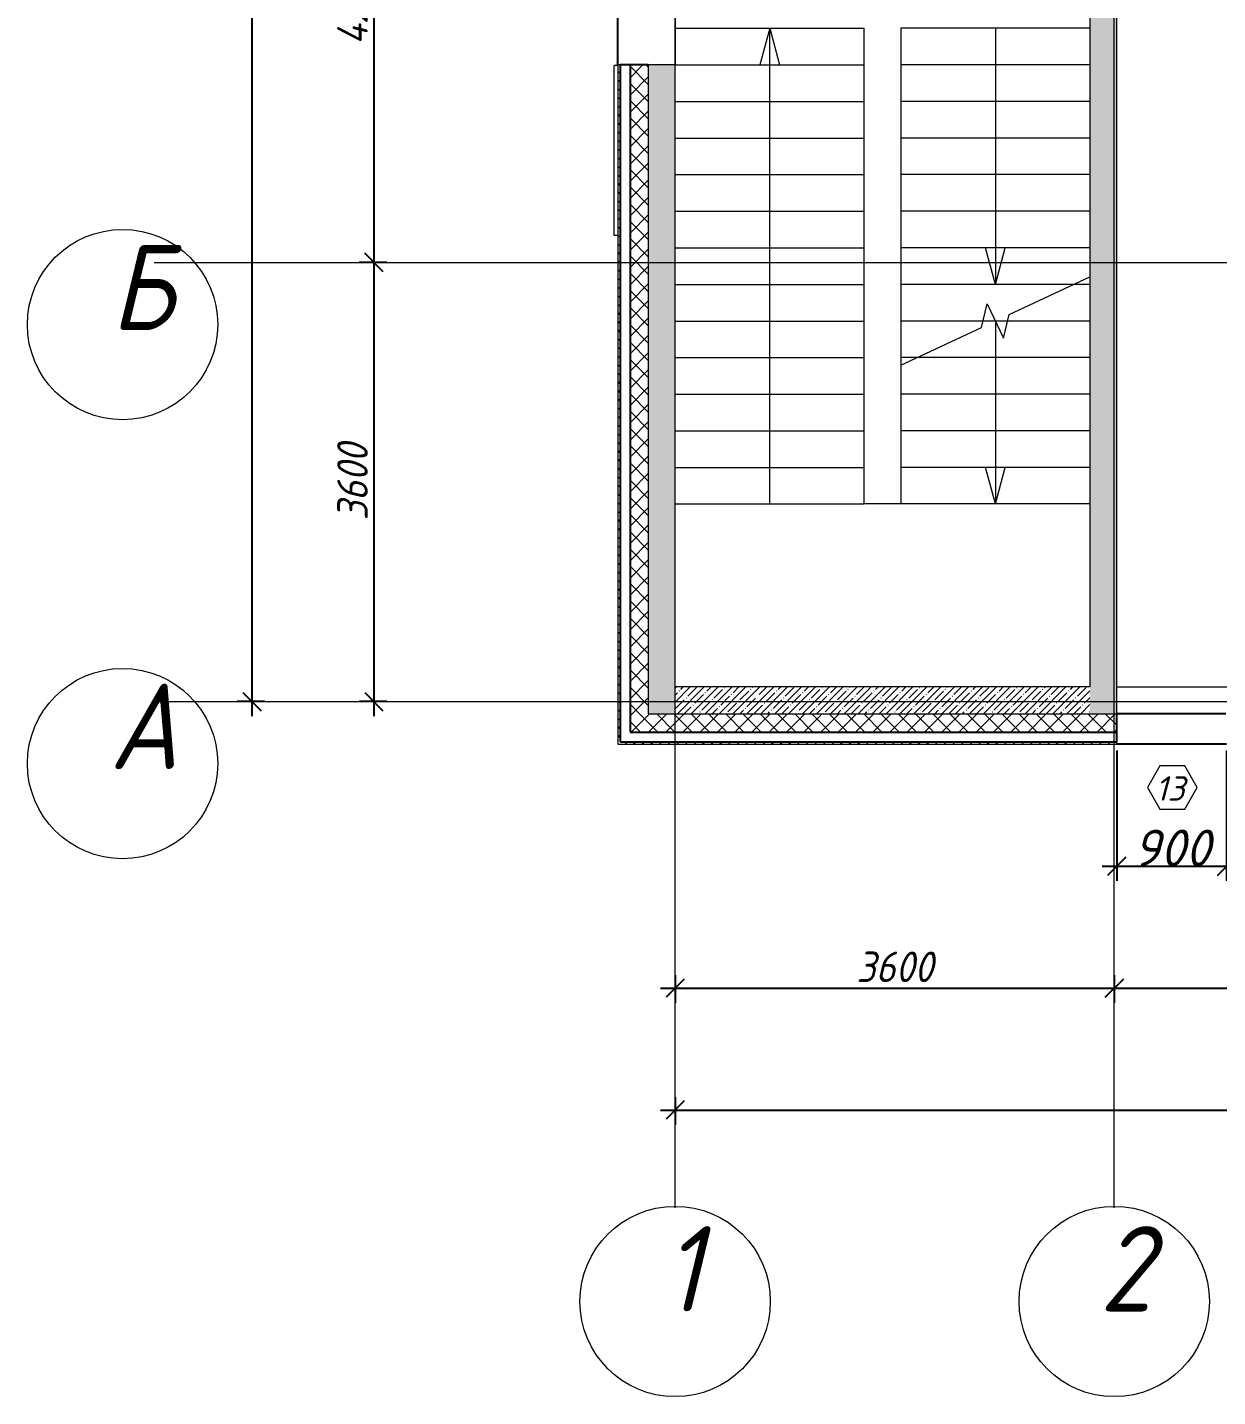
# Model space of a CAD drawing. Header units: millimetres. Extents: x 12986 to 523328, y -9759 to 30092.
# Drawn here: x 233897 to 243654, y -8465 to 2762 of the extents above; entities that cross this region are included whole.
import ezdxf

# ---------------------------------------------------------------- set-up
doc = ezdxf.new("R2010")
doc.units = ezdxf.units.MM
for name, color, linetype, lineweight in [('A-ANNO-DIMS', 7, 'Continuous', 9), ('A-GLAZ-IDEN', 7, 'Continuous', 9), ('A-WALL-FNSH-1', 7, 'Continuous', 9), ('A-WALL-PATT-1', 7, 'Continuous', 5), ('I-WALL', 7, 'Continuous', 5), ('S-STRS-1', 7, 'Continuous', 9), ('S-STRS-ANNO', 7, 'Continuous', 5), ('S-STRS-MBND', 7, 'Continuous', 9), ('Оси', 7, 'Continuous', 9), ('Оси-1', 7, 'Continuous', 20)]:
    doc.layers.add(name, color=color, linetype=linetype, lineweight=lineweight)
doc.layers.add('A-WALL-3', color=7, linetype='Continuous', lineweight=5, true_color=0x000000)
doc.layers.add('A-WALL-4', color=7, linetype='Continuous', lineweight=25, true_color=0x000000)
doc.styles.add('ISOCPEUR_I', font='isocpeui.ttf', dxfattribs={"height": 250})
doc.styles.add('ISOCPEUR_I_1', font='isocpeui.ttf', dxfattribs={"width": 0.9, "height": 250})
doc.styles.add('ISOCPEUR_I_2', font='isocpeui.ttf', dxfattribs={"height": 300})
doc.dimstyles.new('ISO-2_0_0_9К_СРЕДНИЙ_2', dxfattribs={"dimscale": 304.8, "dimtxt": 199.196235, "dimasz": 0.492126, "dimexe": 0.393701, "dimexo": 0, "dimgap": 0, "dimtad": 1, "dimdec": 0, "dimzin": 0, "dimdsep": 46, "dimtxsty": 'ISOCPEUR_I_2', "dimblk1": 'OBLIQUE', "dimblk2": 'OBLIQUE', "dimsah": 1, "dimcen": 0.09, "dimdle": 0.393701, "dimazin": 0, "dimtfac": 1, "dimtdec": 4, "dimtix": 1, "dimtmove": 0, "dimatfit": 3, "dimfxl": 1, "dimtvp": 1, "dimtolj": 1, "dimtzin": 0, "dimarcsym": 2})
doc.dimstyles.new('ISO-2_5_0_9К_БОЛЬШОЙ__с_подложкой_', dxfattribs={"dimscale": 304.8, "dimtxt": 248.995294, "dimasz": 0.492126, "dimexe": 0.393701, "dimexo": 0, "dimgap": 0.164042, "dimtad": 1, "dimdec": 0, "dimzin": 0, "dimdsep": 46, "dimtxsty": 'ISOCPEUR_I_1', "dimblk1": 'OBLIQUE', "dimblk2": 'OBLIQUE', "dimsah": 1, "dimcen": 0.09, "dimdle": 0.393701, "dimazin": 0, "dimtfac": 1, "dimtdec": 4, "dimtix": 1, "dimtmove": 0, "dimatfit": 3, "dimfxl": 1, "dimtvp": 1, "dimtfill": 1, "dimtolj": 1, "dimtzin": 0, "dimarcsym": 2})
doc.dimstyles.new('ISO-2_5_0_9К_БОЛЬШОЙ__с_подложкой__2', dxfattribs={"dimscale": 304.8, "dimtxt": 248.995294, "dimasz": 0.492126, "dimexe": 0.393701, "dimexo": 0, "dimgap": 0.164042, "dimtad": 1, "dimdec": 0, "dimzin": 0, "dimdsep": 46, "dimtxsty": 'ISOCPEUR_I_1', "dimblk1": 'OBLIQUE', "dimblk2": 'OBLIQUE', "dimsah": 1, "dimcen": 0.09, "dimdle": 0.393701, "dimazin": 0, "dimtfac": 1, "dimtdec": 4, "dimtix": 1, "dimtmove": 2, "dimatfit": 3, "dimfxl": 1, "dimtvp": 1, "dimtfill": 1, "dimtolj": 1, "dimtzin": 0, "dimarcsym": 2})
pattern_1 = [(135, (239096.85, -2765.933), (-35.35534, -35.35534), [])]
pattern_2 = [(45, (239096.85, -2765.93), (-70.71068, 70.71068), []), (135, (239096.85, -2765.93), (-70.71068, -70.71068), [])]
pattern_3 = [(45, (239096.85, -2765.93), (-57.0246, 57.0246), []), (45, (239153.876, -2765.93), (-57.0246, 57.0246), [100.806, -20.161, 3.353, -16.808])]

# ---------------------------------------------------------------- blocks, each defined once
blk = doc.blocks.new('Ось сетки - Круг_Ø6_00__ISO-2_5_0_9K_ кружки поменьше-23056867-АР1_1_Кладочный план 2 этажа')
at = {"layer": 'Оси'}
blk.add_circle((0, 0), 2.6, dxfattribs=at)
blk = doc.blocks.new('_Oblique')
at = {"color": 0, "linetype": 'ByBlock', "lineweight": -2}
blk.add_line((-0.5, -0.5), (0.5, 0.5), dxfattribs=at)
blk = doc.blocks.new('*D2072')
at = {"layer": 'A-ANNO-DIMS', "color": 0, "lineweight": -2, "transparency": 16777216}
for p, q in [((236737, 5154), (236737, 714)), ((236843, 5034), (236617, 5034)), ((236843, 834), (236617, 834))]:
    blk.add_line(p, q, dxfattribs=at)
at = {"layer": 'Defpoints', "color": 0, "transparency": 16777216}
for p in [(236843, 5034), (236737, 834), (236843, 834)]:
    blk.add_point(p, dxfattribs=at)
at = {"layer": 'A-ANNO-DIMS', "color": 0, "lineweight": -2, "transparency": 16777216, "xscale": 150, "yscale": 150, "zscale": 150}
for p, rotation in [((236737, 5034), 90), ((236737, 834), 270)]:
    blk.add_blockref('_Oblique', p, dxfattribs=dict(at, rotation=rotation))
at = {"layer": 'A-ANNO-DIMS', "color": 0, "transparency": 16777216, "insert": (236562, 2934), "char_height": 250, "width": 781.46, "attachment_point": 5, "rotation": 90, "style": 'ISOCPEUR_I_1', "bg_fill": 3, "box_fill_scale": 1.1, "bg_fill_color": 256, "bg_fill_true_color": 13158600, "bg_fill_transparency": 0}
blk.add_mtext('\\A1;4200', dxfattribs=at)
blk = doc.blocks.new('*D2073')
at = {"layer": 'A-ANNO-DIMS', "color": 0, "lineweight": -2, "transparency": 16777216}
for p, q in [((236737, 954), (236737, -2886)), ((236843, 834), (236617, 834)), ((236843, -2766), (236617, -2766))]:
    blk.add_line(p, q, dxfattribs=at)
at = {"layer": 'Defpoints', "color": 0, "transparency": 16777216}
for p in [(236843, 834), (236737, -2766), (236843, -2766)]:
    blk.add_point(p, dxfattribs=at)
at = {"layer": 'A-ANNO-DIMS', "color": 0, "lineweight": -2, "transparency": 16777216, "xscale": 150, "yscale": 150, "zscale": 150}
for p, rotation in [((236737, 834), 90), ((236737, -2766), 270)]:
    blk.add_blockref('_Oblique', p, dxfattribs=dict(at, rotation=rotation))
at = {"layer": 'A-ANNO-DIMS', "color": 0, "transparency": 16777216, "insert": (236562, -966), "char_height": 250, "width": 758.48, "attachment_point": 5, "rotation": 90, "style": 'ISOCPEUR_I_1', "bg_fill": 3, "box_fill_scale": 1.1, "bg_fill_color": 256, "bg_fill_true_color": 13158600, "bg_fill_transparency": 0}
blk.add_mtext('\\A1;3600', dxfattribs=at)
blk = doc.blocks.new('*D2074')
at = {"layer": 'A-ANNO-DIMS', "color": 0, "lineweight": -2, "transparency": 16777216}
for p, q in [((235737, 24354), (235737, -2886)), ((235843, 24234), (235617, 24234)), ((235843, -2766), (235617, -2766))]:
    blk.add_line(p, q, dxfattribs=at)
at = {"layer": 'Defpoints', "color": 0, "transparency": 16777216}
for p in [(235843, 24234), (235737, -2766), (235843, -2766)]:
    blk.add_point(p, dxfattribs=at)
at = {"layer": 'A-ANNO-DIMS', "color": 0, "lineweight": -2, "transparency": 16777216, "xscale": 150, "yscale": 150, "zscale": 150}
for p, rotation in [((235737, 24234), 90), ((235737, -2766), 270)]:
    blk.add_blockref('_Oblique', p, dxfattribs=dict(at, rotation=rotation))
at = {"layer": 'A-ANNO-DIMS', "color": 0, "transparency": 16777216, "insert": (235560, 10734), "char_height": 250, "width": 948.1, "attachment_point": 5, "rotation": 90, "style": 'ISOCPEUR_I_1', "bg_fill": 3, "box_fill_scale": 1.1, "bg_fill_color": 256, "bg_fill_true_color": 13158600, "bg_fill_transparency": 0}
blk.add_mtext('\\A1;27000', dxfattribs=at)
blk = doc.blocks.new('*D2089')
at = {"layer": 'A-ANNO-DIMS', "color": 0, "lineweight": -2, "transparency": 16777216}
for p, q in [((242827, -3166), (242827, -4236)), ((243727, -3166), (243727, -4236)), ((242707, -4116), (243847, -4116))]:
    blk.add_line(p, q, dxfattribs=at)
at = {"layer": 'Defpoints', "color": 0, "transparency": 16777216}
for p in [(242827, -3166), (243727, -3166), (243727, -4116)]:
    blk.add_point(p, dxfattribs=at)
at = {"layer": 'A-ANNO-DIMS', "color": 0, "lineweight": -2, "transparency": 16777216, "xscale": 150, "yscale": 150, "zscale": 150, "rotation": 180}
blk.add_blockref('_Oblique', (242827, -4116), dxfattribs=at)
at = {"layer": 'A-ANNO-DIMS', "color": 0, "lineweight": -2, "transparency": 16777216, "xscale": 150, "yscale": 150, "zscale": 150}
blk.add_blockref('_Oblique', (243727, -4116), dxfattribs=at)
at = {"layer": 'A-ANNO-DIMS', "color": 0, "transparency": 16777216, "insert": (243277, -3966), "char_height": 300, "width": 455.09, "attachment_point": 5, "style": 'ISOCPEUR_I_2'}
blk.add_mtext('\\A1;900', dxfattribs=at)
blk = doc.blocks.new('*D2141')
at = {"layer": 'A-ANNO-DIMS', "color": 0, "lineweight": -2, "transparency": 16777216}
for p, q in [((239207, -5010), (239207, -5236)), ((242807, -5010), (242807, -5236)), ((239087, -5116), (242927, -5116))]:
    blk.add_line(p, q, dxfattribs=at)
at = {"layer": 'Defpoints', "color": 0, "transparency": 16777216}
for p in [(239207, -5010), (242807, -5010), (242807, -5116)]:
    blk.add_point(p, dxfattribs=at)
at = {"layer": 'A-ANNO-DIMS', "color": 0, "lineweight": -2, "transparency": 16777216, "xscale": 150, "yscale": 150, "zscale": 150, "rotation": 180}
blk.add_blockref('_Oblique', (239207, -5116), dxfattribs=at)
at = {"layer": 'A-ANNO-DIMS', "color": 0, "lineweight": -2, "transparency": 16777216, "xscale": 150, "yscale": 150, "zscale": 150}
blk.add_blockref('_Oblique', (242807, -5116), dxfattribs=at)
at = {"layer": 'A-ANNO-DIMS', "color": 0, "transparency": 16777216, "insert": (241007, -4941), "char_height": 250, "width": 758.48, "attachment_point": 5, "style": 'ISOCPEUR_I_1', "bg_fill": 3, "box_fill_scale": 1.1, "bg_fill_color": 256, "bg_fill_true_color": 13158600, "bg_fill_transparency": 0}
blk.add_mtext('\\A1;3600', dxfattribs=at)
blk = doc.blocks.new('*D2142')
at = {"layer": 'A-ANNO-DIMS', "color": 0, "lineweight": -2, "transparency": 16777216}
for p, q in [((242807, -5010), (242807, -5236)), ((247107, -5010), (247107, -5236)), ((242687, -5116), (247227, -5116))]:
    blk.add_line(p, q, dxfattribs=at)
at = {"layer": 'Defpoints', "color": 0, "transparency": 16777216}
for p in [(242807, -5010), (247107, -5010), (247107, -5116)]:
    blk.add_point(p, dxfattribs=at)
at = {"layer": 'A-ANNO-DIMS', "color": 0, "lineweight": -2, "transparency": 16777216, "xscale": 150, "yscale": 150, "zscale": 150, "rotation": 180}
blk.add_blockref('_Oblique', (242807, -5116), dxfattribs=at)
at = {"layer": 'A-ANNO-DIMS', "color": 0, "lineweight": -2, "transparency": 16777216, "xscale": 150, "yscale": 150, "zscale": 150}
blk.add_blockref('_Oblique', (247107, -5116), dxfattribs=at)
at = {"layer": 'A-ANNO-DIMS', "color": 0, "transparency": 16777216, "insert": (244957, -4941), "char_height": 250, "width": 781.46, "attachment_point": 5, "style": 'ISOCPEUR_I_1', "bg_fill": 3, "box_fill_scale": 1.1, "bg_fill_color": 256, "bg_fill_true_color": 13158600, "bg_fill_transparency": 0}
blk.add_mtext('\\A1;4300', dxfattribs=at)
blk = doc.blocks.new('*D2182')
at = {"layer": 'A-ANNO-DIMS', "color": 0, "lineweight": -2, "transparency": 16777216}
for p, q in [((239207, -6010), (239207, -6236)), ((364107, -6010), (364107, -6236)), ((239087, -6116), (299883, -6116)), ((364227, -6116), (300885, -6116))]:
    blk.add_line(p, q, dxfattribs=at)
at = {"layer": 'Defpoints', "color": 0, "transparency": 16777216}
for p in [(239207, -6010), (364107, -6010), (364107, -6116)]:
    blk.add_point(p, dxfattribs=at)
at = {"layer": 'A-ANNO-DIMS', "color": 0, "lineweight": -2, "transparency": 16777216, "xscale": 150, "yscale": 150, "zscale": 150, "rotation": 180}
blk.add_blockref('_Oblique', (239207, -6116), dxfattribs=at)
at = {"layer": 'A-ANNO-DIMS', "color": 0, "lineweight": -2, "transparency": 16777216, "xscale": 150, "yscale": 150, "zscale": 150}
blk.add_blockref('_Oblique', (364107, -6116), dxfattribs=at)
at = {"layer": 'A-ANNO-DIMS', "color": 0, "transparency": 16777216, "insert": (299832, -5739), "char_height": 250, "width": 1103.24, "attachment_point": 1, "line_spacing_factor": 1.149209, "style": 'ISOCPEUR_I_1', "bg_fill": 3, "box_fill_scale": 1.1, "bg_fill_color": 256, "bg_fill_true_color": 13158600, "bg_fill_transparency": 0}
blk.add_mtext('\\A1;124900', dxfattribs=at)
blk = doc.blocks.new('AAR_СКБ_Марка_Окна_Перемычка и проем - Марка проема-25443838-АР1_1_Кладочный план 2 этажа')
at = {"layer": 'A-GLAZ-IDEN'}
for p, q in [((-0.97, -0.98), (-1.99, -2.75)), ((1.07, -0.98), (-0.97, -0.98)), ((2.09, -2.75), (1.07, -0.98)), ((-1.99, -2.75), (-0.97, -4.51)), ((1.07, -4.51), (2.09, -2.75)), ((-0.97, -4.51), (1.07, -4.51))]:
    blk.add_line(p, q, dxfattribs=at)

msp = doc.modelspace()

# ---------------------------------------------------------------- hatches: boundary and pattern name
at = {"layer": 'A-WALL-PATT-1'}
h = msp.add_hatch(dxfattribs=at)
h.set_pattern_fill('FP_23', color=256, style=0, pattern_type=2)
h.set_pattern_definition(pattern_1)
h.paths.add_polyline_path([(238736.85079, -3095.9327), (238756.85079, -3095.9327), (238756.85079, 2454.0674), (238736.85079, 2454.0674), (238736.85079, -3015.9327)], flags=0)
h.paths.add_polyline_path([(238736.85079, 4554.0674), (238756.85079, 4554.0674), (238756.85079, 5834.0673), (238736.85079, 5834.0673)], flags=0)
h.paths.add_polyline_path([(238756.85079, 7934.0673), (238756.85079, 8834.06731), (238736.85079, 8834.06731), (238736.85079, 7934.0673)], flags=0)
h.paths.add_polyline_path([(238736.85079, 10434.06731), (238756.85079, 10434.06731), (238756.85079, 12587.0673), (238736.85079, 12587.0673), (238736.85079, 12331.85307)], flags=0)
h = msp.add_hatch(dxfattribs=at)
h.set_pattern_fill('FP_11', color=256, style=0, pattern_type=2)
h.set_pattern_definition(pattern_2)
h.paths.add_polyline_path([(238836.85079, -2865.9327), (238986.85079, -2865.9327), (238986.85079, 2454.0674), (238836.85079, 2454.0674), (238836.85079, -2655.01297)], flags=0)
h.paths.add_polyline_path([(238836.85079, 4554.0674), (238986.85079, 4554.0674), (238986.85079, 5765.0673), (238980.85079, 5765.0673), (238980.85079, 5834.0673), (238836.85079, 5834.0673), (238836.85079, 5765.0673)], flags=0)
h.paths.add_polyline_path([(238980.85079, 7934.0673), (238980.85079, 8003.0673), (238986.85079, 8003.0673), (238986.85079, 8765.06731), (238980.85079, 8765.06731), (238980.85079, 8834.06731), (238836.85079, 8834.06731), (238836.85079, 7934.0673)], flags=0)
h.paths.add_polyline_path([(238980.85079, 10434.06731), (238980.85079, 10503.06731), (238986.85079, 10503.06731), (238986.85079, 12584.0673), (238836.85079, 12584.0673), (238836.85079, 10434.06731)], flags=0)
h = msp.add_hatch(dxfattribs=at)
h.set_pattern_fill('FP_7', color=256, style=0, pattern_type=2)
h.set_pattern_definition(pattern_3)
h.paths.add_polyline_path([(238986.85079, -2865.9327), (239206.85079, -2865.9327), (239206.85079, 2454.0674), (238986.85079, 2454.0674), (238986.85079, -2655.01297)], flags=0)
h.paths.add_polyline_path([(239206.85079, 4554.0674), (239206.85079, 5134.06731), (238986.85079, 5134.06731), (238986.85079, 4554.0674), (238997.24144, 4554.0674)], flags=0)
h = msp.add_hatch(dxfattribs=at)
h.set_pattern_fill('FP_7', color=256, style=0, pattern_type=2)
h.set_pattern_definition(pattern_3)
h.paths.add_polyline_path([(242826.85079, -2865.9327), (242826.85079, 5134.06731), (242606.85079, 5134.06731), (242606.85079, -2865.9327)], flags=0)
h = msp.add_hatch(dxfattribs=at)
h.set_pattern_fill('FP_7', color=256, style=0, pattern_type=2)
h.set_pattern_definition(pattern_3)
h.paths.add_polyline_path([(239206.85079, -2865.9327), (242606.85079, -2865.9327), (242606.85079, -2645.9327), (239206.85079, -2645.9327), (239206.85079, -2655.01297)], flags=0)
h = msp.add_hatch(dxfattribs=at)
h.set_pattern_fill('FP_11', color=256, style=0, pattern_type=2)
h.set_pattern_definition(pattern_2)
h.paths.add_polyline_path([(310656.8508, -3015.9327), (314796.85081, -3015.9327), (314796.85081, -2865.9327), (310656.8508, -2865.9327)], flags=0)
h.paths.add_polyline_path([(307949.19456, -3015.9327), (309756.8508, -3015.9327), (309756.8508, -2865.9327), (306156.85086, -2865.9327), (306156.85086, -3015.9327)], flags=0)
h.paths.add_polyline_path([(295506.85084, -3015.9327), (296256.85081, -3015.9327), (296256.3291, -2871.9327), (296187.85084, -2871.9327), (296187.85084, -2865.9327), (295506.85084, -2865.9327)], flags=0)
h.paths.add_polyline_path([(300006.85083, -3015.9327), (301156.85079, -3015.9327), (301156.32909, -2871.9327), (301087.85082, -2871.9327), (301087.85082, -2865.9327), (300006.85083, -2865.9327), (300006.85083, -2871.9327)], flags=0)
h.paths.add_polyline_path([(292393.80739, -3015.9327), (292406.85084, -3015.9327), (292406.32913, -2871.9327), (292337.85087, -2871.9327), (292337.85087, -2865.9327), (291006.85083, -2865.9327), (291006.85083, -3015.9327), (292337.85087, -3015.9327)], flags=0)
h.paths.add_polyline_path([(263926.8508, -3015.9327), (265506.59427, -3015.9327), (265506.07256, -2871.9327), (265437.5943, -2871.9327), (265437.5943, -2865.9327), (263995.85078, -2865.9327), (263995.85078, -2871.9327), (263926.8508, -2871.9327)], flags=0)
h.paths.add_polyline_path([(273935.85067, -3015.9327), (274986.85079, -3015.9327), (274986.32908, -2871.9327), (274917.85082, -2871.9327), (274917.85082, -2865.9327), (273935.85067, -2865.9327), (273935.85067, -2871.9327), (273866.85068, -2871.9327), (273866.85068, -3015.9327)], flags=0)
h.paths.add_polyline_path([(282756.8508, -3015.9327), (282756.32909, -2871.9327), (282687.85083, -2871.9327), (282687.85083, -2865.9327), (281825.85078, -2865.9327), (281825.85078, -2871.9327), (281756.85079, -2871.9327), (281756.85079, -3015.9327), (281825.85078, -3015.9327)], flags=0)
h.paths.add_polyline_path([(261757.85083, -3015.9327), (261826.8508, -3015.9327), (261826.32909, -2871.9327), (261757.85083, -2871.9327), (261757.85083, -2865.9327), (260775.85085, -2865.9327), (260775.85085, -2871.9327), (260706.85086, -2871.9327), (260706.85086, -3015.9327)], flags=0)
h.paths.add_polyline_path([(256356.85091, -3015.9327), (256356.85091, -2865.9327), (255275.85077, -2865.9327), (255275.85077, -2871.9327), (255206.85079, -2871.9327), (255206.85079, -3015.9327), (255852.16331, -3015.9327)], flags=0)
h.paths.add_polyline_path([(242826.85079, -3015.9327), (242826.85079, -2865.9327), (238836.85079, -2865.9327), (238836.85079, -3015.9327)], flags=0)
h.paths.add_polyline_path([(247356.85078, -3015.9327), (247356.85078, -2865.9327), (246645.85077, -2865.9327), (246645.85077, -2871.9327), (246576.85078, -2871.9327), (246576.85078, -3015.9327), (246756.85078, -3015.9327)], flags=0)
h = msp.add_hatch(dxfattribs=at)
h.set_pattern_fill('FP_23', color=256, style=0, pattern_type=2)
h.set_pattern_definition(pattern_1)
h.paths.add_polyline_path([(314946.85081, -3115.9327), (315026.85081, -3115.9327), (315026.85081, -3095.9327), (310656.8508, -3095.9327), (310656.8508, -3115.9327), (314796.85081, -3115.9327)], flags=0)
h.paths.add_polyline_path([(309756.8508, -3115.9327), (309756.8508, -3095.9327), (306156.85086, -3095.9327), (306156.85086, -3115.9327), (307949.19456, -3115.9327)], flags=0)
h.paths.add_polyline_path([(301156.85079, -3115.9327), (301156.85079, -3095.9327), (300006.85083, -3095.9327), (300006.85083, -3115.9327)], flags=0)
h.paths.add_polyline_path([(295691.06956, -3115.9327), (296256.85081, -3115.9327), (296256.85081, -3095.9327), (295506.85084, -3095.9327), (295506.85084, -3115.9327)], flags=0)
h.paths.add_polyline_path([(291006.85083, -3115.9327), (292406.85084, -3115.9327), (292406.85084, -3095.9327), (291006.85083, -3095.9327)], flags=0)
h.paths.add_polyline_path([(273866.85068, -3115.9327), (274986.85079, -3115.9327), (274986.85079, -3095.9327), (273866.85068, -3095.9327)], flags=0)
h.paths.add_polyline_path([(281756.85079, -3115.9327), (282756.8508, -3115.9327), (282756.8508, -3095.9327), (281756.85079, -3095.9327)], flags=0)
h.paths.add_polyline_path([(265506.59427, -3115.9327), (265506.59427, -3095.9327), (263926.8508, -3095.9327), (263926.8508, -3115.9327)], flags=0)
h.paths.add_polyline_path([(255852.16331, -3115.9327), (256356.85091, -3115.9327), (256356.85091, -3095.9327), (255206.85079, -3095.9327), (255206.85079, -3115.9327)], flags=0)
h.paths.add_polyline_path([(246576.85078, -3115.9327), (247356.85078, -3115.9327), (247356.85078, -3095.9327), (246576.85078, -3095.9327)], flags=0)
h.paths.add_polyline_path([(261826.8508, -3115.9327), (261826.8508, -3095.9327), (260706.85086, -3095.9327), (260706.85086, -3115.9327)], flags=0)
h.paths.add_polyline_path([(242826.85079, -3115.9327), (242826.85079, -3095.9327), (238736.85079, -3095.9327), (238736.85079, -3115.9327)], flags=0)

# ---------------------------------------------------------------- linework, layer by layer
at = {"layer": 'A-WALL-3'}
for p, q in [((242606.85079, 4914.06731), (242606.85079, -2645.9327)), ((242826.85079, -2865.9327), (242826.85079, 4934.06731)), ((239206.85079, 2454.0674), (238986.85079, 2454.0674)), ((238986.85079, 2454.0674), (238986.85079, -2865.9327)), ((239206.85079, -2645.9327), (239206.85079, 2454.0674)), ((242606.85079, -2645.9327), (239206.85079, -2645.9327)), ((238986.85079, -2865.9327), (242826.85079, -2865.9327))]:
    msp.add_line(p, q, dxfattribs=at)
at = {"layer": 'A-WALL-4'}
for p, q in [((238736.85079, 2454.0674), (238736.85079, 4554.0674)), ((238986.85079, 2454.0674), (238756.85079, 2454.0674)), ((238756.85079, 2454.0674), (238756.85079, -3095.9327)), ((238836.85079, 2454.0674), (238836.85079, -3015.9327)), ((243720.85078, -2865.9327), (242826.85079, -2865.9327)), ((242826.85079, -3095.9327), (242826.85079, -2865.9327)), ((238836.85079, -3015.9327), (242826.85079, -3015.9327)), ((238756.85079, -3095.9327), (242826.85079, -3095.9327)), ((243726.85079, -3115.9327), (242826.85079, -3115.9327))]:
    msp.add_line(p, q, dxfattribs=at)
at = {"layer": 'A-WALL-FNSH-1'}
for p, q in [((238756.85079, 2454.0674), (238736.85079, 2454.0674)), ((238736.85079, 2454.0674), (238736.85079, -3115.9327)), ((238736.85079, -3115.9327), (242826.85079, -3115.9327)), ((242826.85079, -3115.9327), (242826.85079, -3095.9327))]:
    msp.add_line(p, q, dxfattribs=at)
at = {"layer": 'I-WALL'}
for p, q in [((239206.85079, 4554.0674), (239206.85079, 2454.0674)), ((238706.8508, 1054.0674), (238706.8508, 2448.0674)), ((238736.8508, 2448.0674), (238706.8508, 2448.0674)), ((238736.85079, 1054.0674), (238706.8508, 1054.0674)), ((242826.85079, -2645.9327), (246756.85078, -2645.9327))]:
    msp.add_line(p, q, dxfattribs=at)
at = {"layer": 'S-STRS-1'}
for p, q in [((239206.85081, 2754.0673), (240756.85081, 2754.0673)), ((240756.85081, 2454.0673), (240756.85081, 2754.0673)), ((242606.85079, 2754.0673), (241056.85079, 2754.0673)), ((241056.85079, 2754.0673), (241056.85079, 2454.0673)), ((242606.85079, 2754.0673), (241056.85079, 2754.0673)), ((239206.85081, 2454.0673), (240756.85081, 2454.0673)), ((239206.85081, 2454.0673), (240756.85081, 2454.0673)), ((240756.85081, 2154.0673), (240756.85081, 2454.0673)), ((241056.85079, 2454.0673), (241056.85079, 2154.0673)), ((242606.85079, 2454.0673), (241056.85079, 2454.0673)), ((242606.85079, 2454.0673), (241056.85079, 2454.0673)), ((239206.85081, 2154.0673), (240756.85081, 2154.0673)), ((239206.85081, 2154.0673), (240756.85081, 2154.0673)), ((240756.85081, 1854.0673), (240756.85081, 2154.0673)), ((241056.85079, 2154.0673), (241056.85079, 1854.0673)), ((242606.85079, 2154.0673), (241056.85079, 2154.0673)), ((242606.85079, 2154.0673), (241056.85079, 2154.0673)), ((239206.85081, 1854.0673), (240756.85081, 1854.0673)), ((239206.85081, 1854.0673), (240756.85081, 1854.0673)), ((240756.85081, 1554.0673), (240756.85081, 1854.0673)), ((241056.85079, 1854.0673), (241056.85079, 1554.0673)), ((242606.85079, 1854.0673), (241056.85079, 1854.0673)), ((242606.85079, 1854.0673), (241056.85079, 1854.0673)), ((239206.85081, 1554.0673), (240756.85081, 1554.0673)), ((239206.85081, 1554.0673), (240756.85081, 1554.0673)), ((240756.85081, 1254.0673), (240756.85081, 1554.0673)), ((241056.85079, 1554.0673), (241056.85079, 1254.0673)), ((242606.85079, 1554.0673), (241056.85079, 1554.0673)), ((242606.85079, 1554.0673), (241056.85079, 1554.0673)), ((239206.85081, 1254.0673), (240756.85081, 1254.0673)), ((239206.85081, 1254.0673), (240756.85081, 1254.0673)), ((240756.85081, 954.0673), (240756.85081, 1254.0673)), ((241056.85079, 1254.0673), (241056.85079, 954.0673)), ((242606.85079, 1254.0673), (241056.85079, 1254.0673)), ((242606.85079, 1254.0673), (241056.85079, 1254.0673)), ((239206.85081, 954.0673), (240756.85081, 954.0673)), ((239206.85081, 954.0673), (240756.85081, 954.0673)), ((240756.85081, 654.0673), (240756.85081, 954.0673)), ((241056.85079, 954.0673), (241056.85079, 654.0673)), ((242606.85079, 954.0673), (241056.85079, 954.0673)), ((242606.85079, 954.0673), (241056.85079, 954.0673)), ((239206.85081, 654.0673), (240756.85081, 654.0673)), ((239206.85081, 654.0673), (240756.85081, 654.0673)), ((240756.85081, 354.0673), (240756.85081, 654.0673)), ((241056.85079, 654.0673), (241056.85079, 354.0673)), ((242475.20287, 654.0673), (241056.85079, 654.0673)), ((242475.20287, 654.0673), (241056.85079, 654.0673)), ((242606.85079, 654.0673), (242475.20287, 654.0673)), ((242606.85079, 654.0673), (242475.20287, 654.0673)), ((239206.85081, 354.0673), (240756.85081, 354.0673)), ((239206.85081, 354.0673), (240756.85081, 354.0673)), ((240756.85081, 54.0673), (240756.85081, 354.0673)), ((241056.85079, 354.0673), (241056.85079, 54.0673)), ((241731.40097, 354.0673), (241056.85079, 354.0673)), ((241731.40097, 354.0673), (241056.85079, 354.0673)), ((241831.85079, 354.0673), (241731.40097, 354.0673)), ((241831.85079, 354.0673), (241731.40097, 354.0673)), ((241932.30062, 354.0673), (241831.85079, 354.0673)), ((241932.30062, 354.0673), (241831.85079, 354.0673)), ((242606.85079, 354.0673), (241932.30062, 354.0673)), ((242606.85079, 354.0673), (241932.30062, 354.0673)), ((239206.85081, 54.0673), (240756.85081, 54.0673)), ((239206.85081, 54.0673), (240756.85081, 54.0673)), ((240756.85081, -245.9327), (240756.85081, 54.0673)), ((241056.85079, 54.0673), (241056.85079, -7.32113)), ((241188.49872, 54.0673), (241056.85079, 54.0673)), ((241188.49872, 54.0673), (241056.85079, 54.0673)), ((242606.85079, 54.0673), (241188.49872, 54.0673)), ((242606.85079, 54.0673), (241188.49872, 54.0673)), ((241056.85079, -7.32113), (241056.85079, -245.9327)), ((239206.85081, -245.9327), (240756.85081, -245.9327)), ((239206.85081, -245.9327), (240756.85081, -245.9327)), ((240756.85081, -545.9327), (240756.85081, -245.9327)), ((241056.85079, -245.9327), (241056.85079, -545.9327)), ((242606.85079, -245.9327), (241056.85079, -245.9327)), ((242606.85079, -245.9327), (241056.85079, -245.9327)), ((239206.85081, -545.9327), (240756.85081, -545.9327)), ((239206.85081, -545.9327), (240756.85081, -545.9327)), ((240756.85081, -845.9327), (240756.85081, -545.9327)), ((241056.85079, -545.9327), (241056.85079, -845.9327)), ((242606.85079, -545.9327), (241056.85079, -545.9327)), ((242606.85079, -545.9327), (241056.85079, -545.9327)), ((239206.85081, -845.9327), (240756.85081, -845.9327)), ((239206.85081, -845.9327), (240756.85081, -845.9327)), ((240756.85081, -1145.9327), (240756.85081, -845.9327)), ((241056.85079, -845.9327), (241056.85079, -1145.9327)), ((242606.85079, -845.9327), (241056.85079, -845.9327)), ((242606.85079, -845.9327), (241056.85079, -845.9327)), ((239206.85081, -1145.9327), (240756.85081, -1145.9327)), ((239206.85081, -1145.9327), (240756.85081, -1145.9327)), ((241056.85079, -1145.9327), (240756.85081, -1145.9327)), ((242606.85079, -1145.9327), (241056.85079, -1145.9327)), ((242606.85079, -1145.9327), (241056.85079, -1145.9327))]:
    msp.add_line(p, q, dxfattribs=at)
at = {"layer": 'S-STRS-ANNO'}
for p, q in [((239981.85081, 2754.0673), (239901.46606, 2454.0673)), ((239981.85081, 2454.0673), (239981.85081, 2754.0673)), ((239981.85081, 2754.0673), (240062.23557, 2454.0673)), ((241831.85079, 2754.0673), (241831.85079, 2454.0673)), ((239981.85081, 2154.0673), (239981.85081, 2454.0673)), ((241831.85079, 2454.0673), (241831.85079, 2154.0673)), ((239981.85081, 1854.0673), (239981.85081, 2154.0673)), ((241831.85079, 2154.0673), (241831.85079, 1854.0673)), ((239981.85081, 1554.0673), (239981.85081, 1854.0673)), ((241831.85079, 1854.0673), (241831.85079, 1554.0673)), ((239981.85081, 1254.0673), (239981.85081, 1554.0673)), ((241831.85079, 1554.0673), (241831.85079, 1254.0673)), ((239981.85081, 954.0673), (239981.85081, 1254.0673)), ((241831.85079, 1254.0673), (241831.85079, 954.0673)), ((239981.85081, 654.0673), (239981.85081, 954.0673)), ((241831.85079, 654.0673), (241751.46604, 954.0673)), ((241831.85079, 954.0673), (241831.85079, 654.0673)), ((241831.85079, 654.0673), (241912.23555, 954.0673)), ((239981.85081, 354.0673), (239981.85081, 654.0673)), ((239981.85081, 54.0673), (239981.85081, 354.0673)), ((241831.85079, 354.0673), (241831.85079, 54.0673)), ((239981.85081, -245.9327), (239981.85081, 54.0673)), ((241831.85079, 54.0673), (241831.85079, -245.9327)), ((239981.85081, -545.9327), (239981.85081, -245.9327)), ((241831.85079, -245.9327), (241831.85079, -545.9327)), ((239981.85081, -845.9327), (239981.85081, -545.9327)), ((241831.85079, -545.9327), (241831.85079, -845.9327)), ((239981.85081, -1145.9327), (239981.85081, -845.9327)), ((241831.85079, -1145.9327), (241751.46604, -845.9327)), ((241831.85079, -845.9327), (241831.85079, -1145.9327)), ((241831.85079, -1145.9327), (241912.23555, -845.9327))]:
    msp.add_line(p, q, dxfattribs=at)
at = {"layer": 'S-STRS-MBND'}
for p, q in [((241945.13927, 406.89458), (242606.85079, 715.45574)), ((241718.56232, 301.24002), (241765.81669, 495.67789)), ((241765.81669, 495.67789), (241897.8849, 212.45671)), ((241897.8849, 212.45671), (241945.13927, 406.89458)), ((241056.85079, -7.32113), (241718.56232, 301.24002))]:
    msp.add_line(p, q, dxfattribs=at)
at = {"layer": 'Оси-1'}
for p, q in [((239206.85081, -6915.9327), (239206.85081, 25871.01046)), ((242806.85081, -6915.9327), (242806.85081, 25871.01046)), ((234936.85079, 834.0673), (365048.47884, 834.0673)), ((234936.85079, -2765.9327), (365048.47884, -2765.9327))]:
    msp.add_line(p, q, dxfattribs=at)

# ---------------------------------------------------------------- block references
at = {"layer": 'A-GLAZ-IDEN', "xscale": 99.99999999999993, "yscale": 99.99999999999993, "zscale": 99.99999999999993}
msp.add_blockref('AAR_СКБ_Марка_Окна_Перемычка и проем - Марка проема-25443838-АР1_1_Кладочный план 2 этажа', (243276.85079, -3195.96699), dxfattribs=at)
at = {"layer": 'Оси', "xscale": 300, "yscale": 300, "zscale": 99.99999999999993, "rotation": 269.9999999999994}
for p in [(234676.85079, 325.1346), (234676.85079, -3274.8654)]:
    msp.add_blockref('Ось сетки - Круг_Ø6_00__ISO-2_5_0_9K_ кружки поменьше-23056867-АР1_1_Кладочный план 2 этажа', p, dxfattribs=at)
at = {"layer": 'Оси', "xscale": 300, "yscale": 300, "zscale": 99.99999999999993}
for p in [(239206.85081, -7684.8654), (242806.85081, -7684.8654)]:
    msp.add_blockref('Ось сетки - Круг_Ø6_00__ISO-2_5_0_9K_ кружки поменьше-23056867-АР1_1_Кладочный план 2 этажа', p, dxfattribs=at)

# ---------------------------------------------------------------- texts
at = {"layer": 'A-GLAZ-IDEN', "insert": (243142.95227, -3378.60836), "char_height": 200, "width": 274.177125, "attachment_point": 1, "style": 'ISOCPEUR_I_2'}
msp.add_mtext('13', dxfattribs=at)
at = {"layer": 'Оси', "char_height": 700, "attachment_point": 1, "style": 'ISOCPEUR_I'}
for s, insert, width in [('\\fISOCPEUR|b0|i1|c204|p34|;\\W.9;Б', (234578.87128, 980.69979), 223.6708125), ('\\fISOCPEUR|b0|i1|c204|p34|;\\W.9;А', (234567.17128, -2619.30021), 252.5315625), ('\\fISOCPEUR|b0|i1|c204|p34|;\\W.9;1', (239109.02249, -7067.15805), 144.30375), ('\\fISOCPEUR|b0|i1|c204|p34|;\\W.9;2', (242685.17249, -7067.15805), 202.02525)]:
    msp.add_mtext(s, dxfattribs=dict(at, insert=insert, width=width))

# ---------------------------------------------------------------- dimensions: what is measured, and where the dimension line sits
at = {"layer": 'A-ANNO-DIMS'}
dim = msp.add_linear_dim(base=(243726.85079, -4115.93701), p1=(242826.85079, -3165.9327), p2=(243726.85079, -3165.9327), dimstyle='ISO-2_0_0_9К_СРЕДНИЙ_2', override={"dimpost": '<>', "dimfxl": 900}, dxfattribs=at)
dim.commit()
dim.dimension.update_dxf_attribs({"geometry": '*D2089', "text_midpoint": (243276.85079, -3965.93701)})

# ---------------------------------------------------------------- next in the draw order: dimensions: what is measured, and where the dimension line sits
for base, p1, p2, override, picture, middle in [((235736.86182, -2765.9327), (235842.92783, 24234.06713), (235842.92783, -2765.9327), {"dimpost": '<>', "dimfxl": 26999.999823}, '*D2074', (235560.25197, 10734.06721)), ((236736.90651, 834.0673), (236842.97252, 5034.0673), (236842.97252, 834.0673), {"dimpost": '<>', "dimfxl": 4200}, '*D2072', (236561.90651, 2934.0673))]:
    dim = msp.add_linear_dim(base=base, p1=p1, p2=p2, angle=90, dimstyle='ISO-2_5_0_9К_БОЛЬШОЙ__с_подложкой_', override=override, dxfattribs=at)
    dim.commit()
    dim.dimension.update_dxf_attribs({"geometry": picture, "text_midpoint": middle})
dim = msp.add_linear_dim(base=(242806.85081, -5116.11108), p1=(239206.85081, -5010.04506), p2=(242806.85081, -5010.04506), dimstyle='ISO-2_5_0_9К_БОЛЬШОЙ__с_подложкой_', override={"dimpost": '<>', "dimfxl": 3599.999993}, dxfattribs=at)
dim.commit()
dim.dimension.update_dxf_attribs({"geometry": '*D2141', "text_midpoint": (241006.85081, -4941.11108)})
dim = msp.add_linear_dim(base=(364106.85078, -6115.75466), p1=(239206.85081, -6009.68864), p2=(364106.85078, -6009.68864), dimstyle='ISO-2_5_0_9К_БОЛЬШОЙ__с_подложкой__2', override={"dimpost": '<>', "dimfxl": 124899.999966}, dxfattribs=at)
dim.commit()
dim.dimension.update_dxf_attribs({"geometry": '*D2182', "text_midpoint": (300383.75914, -5905.80739), "dimtype": 160})

# ---------------------------------------------------------------- next in the draw order: dimensions: what is measured, and where the dimension line sits
dim = msp.add_linear_dim(base=(236736.90651, -2765.9327), p1=(236842.97252, 834.0673), p2=(236842.97252, -2765.9327), angle=90, dimstyle='ISO-2_5_0_9К_БОЛЬШОЙ__с_подложкой_', override={"dimpost": '<>', "dimfxl": 3600}, dxfattribs=at)
dim.commit()
dim.dimension.update_dxf_attribs({"geometry": '*D2073', "text_midpoint": (236561.90651, -965.9327)})
dim = msp.add_linear_dim(base=(247106.85078, -5116.11108), p1=(242806.85081, -5010.04506), p2=(247106.85078, -5010.04506), dimstyle='ISO-2_5_0_9К_БОЛЬШОЙ__с_подложкой_', override={"dimpost": '<>', "dimfxl": 4299.999972}, dxfattribs=at)
dim.commit()
dim.dimension.update_dxf_attribs({"geometry": '*D2142', "text_midpoint": (244956.85079, -4941.11108)})

doc.saveas('drawing.dxf')
